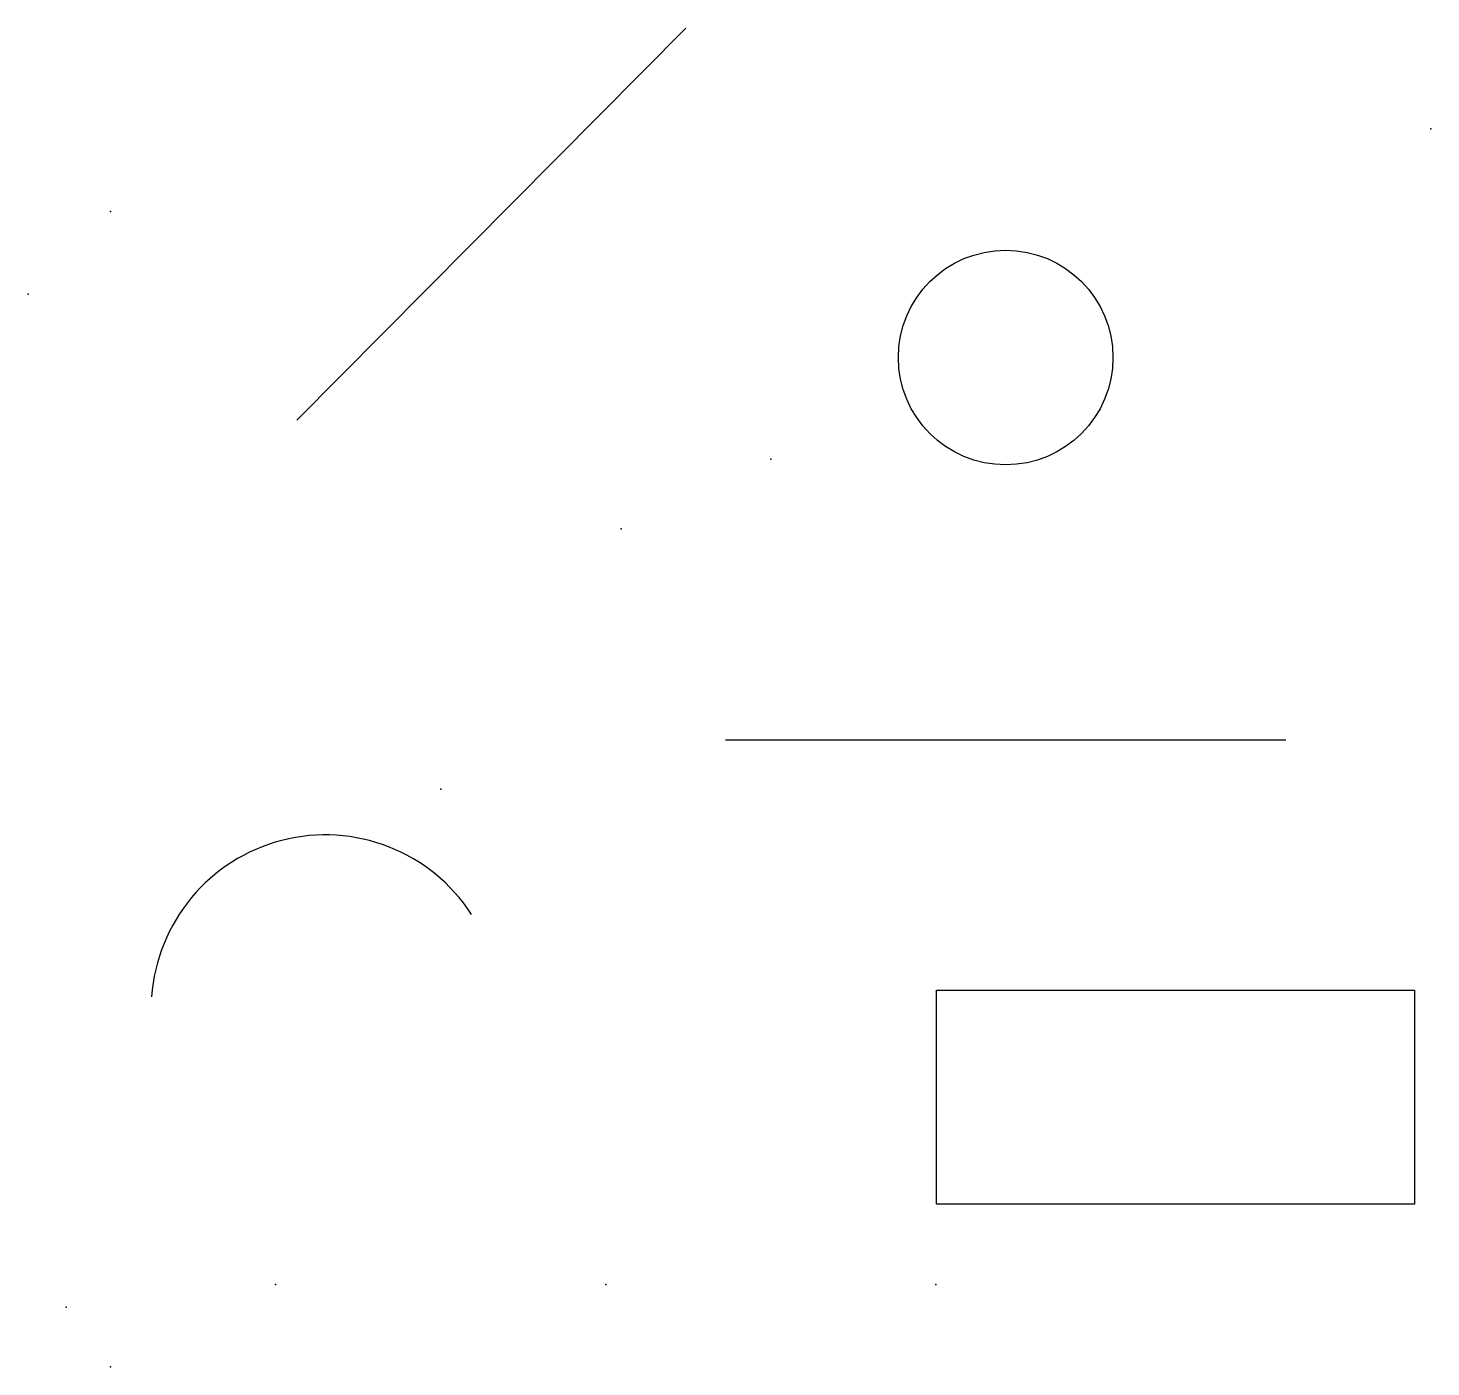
# Model space of a CAD drawing. Extents: x 50 to 900, y 150 to 961.
import ezdxf

# ---------------------------------------------------------------- set-up
doc = ezdxf.new("R2010")
doc.units = 0
doc.layers.get('0').update_dxf_attribs({"linetype": 'CONTINUOUS'})

msp = doc.modelspace()

# ---------------------------------------------------------------- linework, layer by layer
for p, q in [((212.78, 723.59), (448.53, 961.13)), ((472.5, 529.97), (812.14, 529.97))]:
    msp.add_line(p, q)
msp.add_lwpolyline([(600.37, 378.26), (890.06, 378.26), (890.06, 248.52), (600.37, 248.52)], close=True)
msp.add_circle((642.32, 761.52), 65.02)
msp.add_arc((230.11, 366.82), 105.51, 32.93175, 175.94843)
for p in [(900, 900), (100, 850), (50, 800), (500, 700), (409.34, 657.8), (300, 500), (200, 200), (400, 200), (600, 200), (73.16, 186.14), (100, 150)]:
    msp.add_point(p)

doc.saveas('drawing.dxf')
